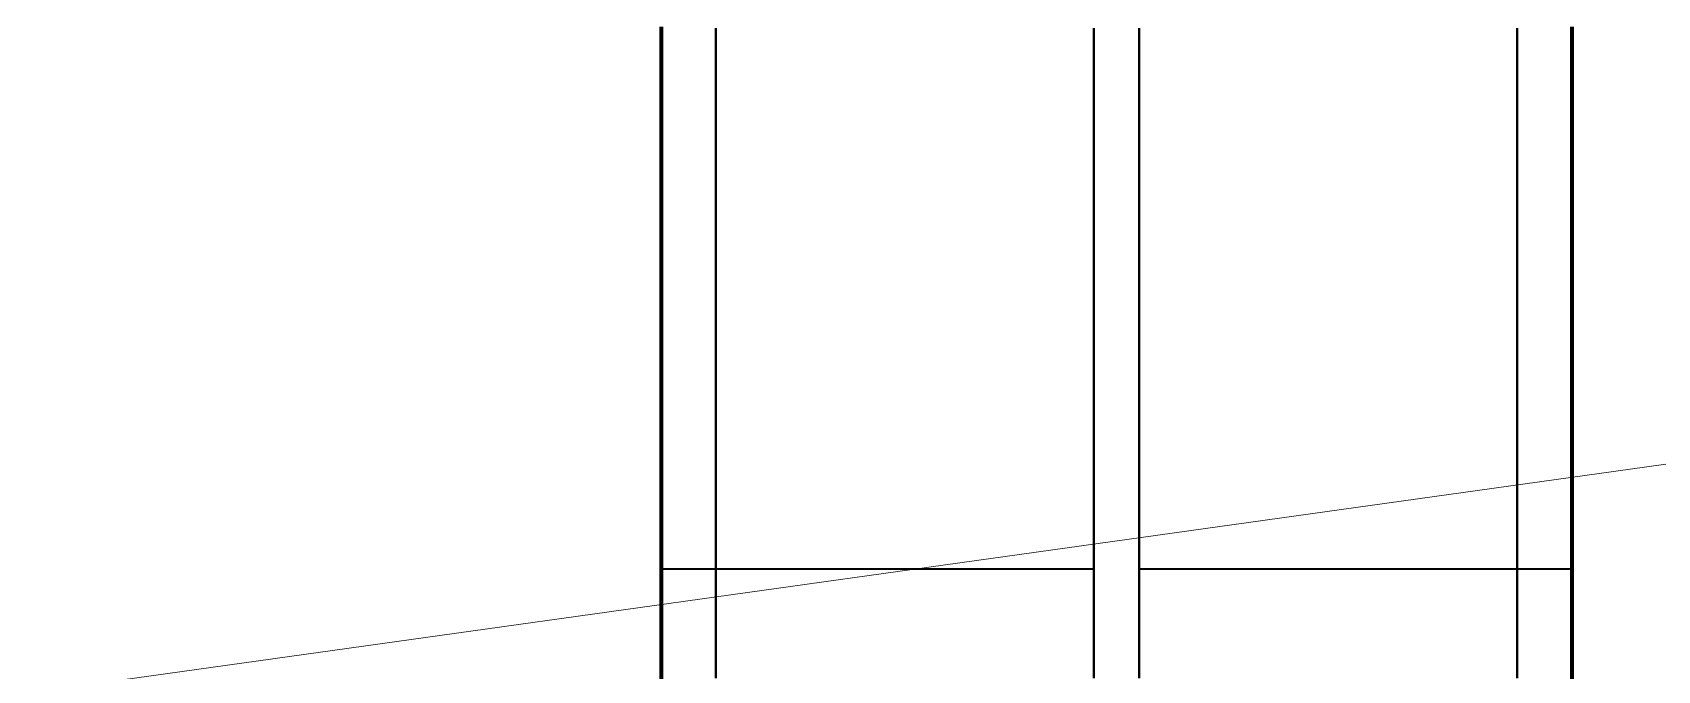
# Model space of a CAD drawing. Header units: millimetres. Extents: x 0 to 2208, y 0 to 420.
# Drawn here: x 104.63 to 113.55, y 160.86 to 164.36 of the extents above; entities that cross this region are included whole.
import ezdxf

# ---------------------------------------------------------------- set-up
doc = ezdxf.new("R2010")
doc.units = ezdxf.units.MM
doc.linetypes.add('IRAM-E-TRAZOS', pattern=[5, 4, -1])
for name, color, linetype, lineweight in [('01-VISIBLE', 7, 'CONTINUOUS', 70), ('02-OCULTA', 4, 'IRAM-E-TRAZOS', 35), ('08-FINA', 5, 'CONTINUOUS', 18)]:
    doc.layers.add(name, color=color, linetype=linetype, lineweight=lineweight)

msp = doc.modelspace()

# ---------------------------------------------------------------- linework, layer by layer
at = {"layer": '01-VISIBLE'}
for points in [[(108.0841, 164.3909), (108.0841, 164.3159), (108.0841, 164.2409), (108.0841, 164.1659), (108.0841, 164.0909), (108.0841, 164.0159), (108.0841, 163.9409), (108.0841, 163.8659), (108.0841, 163.7909), (108.0841, 163.7159), (108.0841, 163.6409), (108.0841, 163.5659), (108.0841, 163.4909), (108.0841, 163.4159), (108.0841, 163.3409), (108.0841, 163.2659), (108.0841, 163.1909), (108.0841, 163.1159), (108.0841, 163.0409), (108.0841, 162.9659), (108.0841, 162.8909), (108.0841, 162.8159), (108.0841, 162.7409), (108.0841, 162.6659), (108.0841, 162.5909), (108.0841, 162.5159), (108.0841, 162.4409), (108.0841, 162.3659), (108.0841, 162.2909), (108.0841, 162.2159), (108.0841, 162.1409), (108.0841, 162.0659), (108.0841, 161.9909), (108.0841, 161.9159), (108.0841, 161.8409), (108.0841, 161.7659), (108.0841, 161.6909), (108.0841, 161.6159), (108.0841, 161.5409), (108.0841, 161.4659), (108.0841, 161.3909), (108.0841, 161.3159), (108.0841, 161.2409), (108.0841, 161.1659), (108.0841, 161.0909), (108.0841, 161.0159), (108.0841, 160.9409), (108.0841, 160.8659), (108.0841, 160.7909)], [(113.0841, 164.3909), (113.0841, 164.3159), (113.0841, 164.2409), (113.0841, 164.1659), (113.0841, 164.0909), (113.0841, 164.0159), (113.0841, 163.9409), (113.0841, 163.8659), (113.0841, 163.7909), (113.0841, 163.7159), (113.0841, 163.6409), (113.0841, 163.5659), (113.0841, 163.4909), (113.0841, 163.4159), (113.0841, 163.3409), (113.0841, 163.2659), (113.0841, 163.1909), (113.0841, 163.1159), (113.0841, 163.0409), (113.0841, 162.9659), (113.0841, 162.8909), (113.0841, 162.8159), (113.0841, 162.7409), (113.0841, 162.6659), (113.0841, 162.5909), (113.0841, 162.5159), (113.0841, 162.4409), (113.0841, 162.3659), (113.0841, 162.2909), (113.0841, 162.2159), (113.0841, 162.1409), (113.0841, 162.0659), (113.0841, 161.9909), (113.0841, 161.9159), (113.0841, 161.8409), (113.0841, 161.7659), (113.0841, 161.6909), (113.0841, 161.6159), (113.0841, 161.5409), (113.0841, 161.4659), (113.0841, 161.3909), (113.0841, 161.3159), (113.0841, 161.2409), (113.0841, 161.1659), (113.0841, 161.0909), (113.0841, 161.0159), (113.0841, 160.9409), (113.0841, 160.8659), (113.0841, 160.7909)]]:
    msp.add_lwpolyline(points, dxfattribs=at)
at = {"layer": '02-OCULTA'}
for p, q in [((108.0841, 161.4184), (110.4591, 161.4184)), ((110.7091, 161.4184), (113.0841, 161.4184))]:
    msp.add_line(p, q, dxfattribs=at)
for points in [[(108.0841, 160.7909), (108.0841, 160.8659), (108.0841, 160.9409), (108.0841, 161.0159), (108.0841, 161.0909), (108.0841, 161.1659), (108.0841, 161.2409), (108.0841, 161.3159), (108.0841, 161.3909), (108.0841, 161.4659), (108.0841, 161.5409), (108.0841, 161.6159), (108.0841, 161.6909), (108.0841, 161.7659), (108.0841, 161.8409), (108.0841, 161.9159), (108.0841, 161.9909), (108.0841, 162.0659), (108.0841, 162.1409), (108.0841, 162.2159), (108.0841, 162.2909), (108.0841, 162.3659), (108.0841, 162.4409), (108.0841, 162.5159), (108.0841, 162.5909), (108.0841, 162.6659), (108.0841, 162.7409), (108.0841, 162.8159), (108.0841, 162.8909), (108.0841, 162.9659), (108.0841, 163.0409), (108.0841, 163.1159), (108.0841, 163.1909), (108.0841, 163.2659), (108.0841, 163.3409), (108.0841, 163.4159), (108.0841, 163.4909), (108.0841, 163.5659), (108.0841, 163.6409), (108.0841, 163.7159), (108.0841, 163.7909), (108.0841, 163.8659), (108.0841, 163.9409), (108.0841, 164.0159), (108.0841, 164.0909), (108.0841, 164.1659), (108.0841, 164.2409), (108.0841, 164.3159), (108.0841, 164.3909)], [(108.0841, 164.3819), (108.0841, 164.3279), (108.0841, 164.2739), (108.0841, 164.2199), (108.0841, 164.1659), (108.0841, 164.1119), (108.0841, 164.0579), (108.0841, 164.0039), (108.0841, 163.9499), (108.0841, 163.8959), (108.0841, 163.8419), (108.0841, 163.7879), (108.0841, 163.7339), (108.0841, 163.6799), (108.0841, 163.6259), (108.0841, 163.5719), (108.0841, 163.5179), (108.0841, 163.4639), (108.0841, 163.4099), (108.0841, 163.3559), (108.0841, 163.3019), (108.0841, 163.2479), (108.0841, 163.1939), (108.0841, 163.1399), (108.0841, 163.0859), (108.0841, 163.0319), (108.0841, 162.9779), (108.0841, 162.9239), (108.0841, 162.8699), (108.0841, 162.8159), (108.0841, 162.7619), (108.0841, 162.7079), (108.0841, 162.6539), (108.0841, 162.5999), (108.0841, 162.5459), (108.0841, 162.4919), (108.0841, 162.4379), (108.0841, 162.3839), (108.0841, 162.3299), (108.0841, 162.2759), (108.0841, 162.2219), (108.0841, 162.1679), (108.0841, 162.1139), (108.0841, 162.0599), (108.0841, 162.0059), (108.0841, 161.9519), (108.0841, 161.8979), (108.0841, 161.8439), (108.0841, 161.7899), (108.0841, 161.7359), (108.0841, 161.6819), (108.0841, 161.6279), (108.0841, 161.5739), (108.0841, 161.5199), (108.0841, 161.4659), (108.0841, 161.4119), (108.0841, 161.3579), (108.0841, 161.3039), (108.0841, 161.2499), (108.0841, 161.1959), (108.0841, 161.1419), (108.0841, 161.0879), (108.0841, 161.0339), (108.0841, 160.9799), (108.0841, 160.9259), (108.0841, 160.8719), (108.0841, 160.8179)], [(108.0841, 160.8179), (108.0841, 160.8719), (108.0841, 160.9259), (108.0841, 160.9799), (108.0841, 161.0339), (108.0841, 161.0879), (108.0841, 161.1419), (108.0841, 161.1959), (108.0841, 161.2499), (108.0841, 161.3039), (108.0841, 161.3579), (108.0841, 161.4119), (108.0841, 161.4659), (108.0841, 161.5199), (108.0841, 161.5739), (108.0841, 161.6279), (108.0841, 161.6819), (108.0841, 161.7359), (108.0841, 161.7899), (108.0841, 161.8439), (108.0841, 161.8979), (108.0841, 161.9519), (108.0841, 162.0059), (108.0841, 162.0599), (108.0841, 162.1139), (108.0841, 162.1679), (108.0841, 162.2219), (108.0841, 162.2759), (108.0841, 162.3299), (108.0841, 162.3839), (108.0841, 162.4379), (108.0841, 162.4919), (108.0841, 162.5459), (108.0841, 162.5999), (108.0841, 162.6539), (108.0841, 162.7079), (108.0841, 162.7619), (108.0841, 162.8159), (108.0841, 162.8699), (108.0841, 162.9239), (108.0841, 162.9779), (108.0841, 163.0319), (108.0841, 163.0859), (108.0841, 163.1399), (108.0841, 163.1939), (108.0841, 163.2479), (108.0841, 163.3019), (108.0841, 163.3559), (108.0841, 163.4099), (108.0841, 163.4639), (108.0841, 163.5179), (108.0841, 163.5719), (108.0841, 163.6259), (108.0841, 163.6799), (108.0841, 163.7339), (108.0841, 163.7879), (108.0841, 163.8419), (108.0841, 163.8959), (108.0841, 163.9499), (108.0841, 164.0039), (108.0841, 164.0579), (108.0841, 164.1119), (108.0841, 164.1659), (108.0841, 164.2199), (108.0841, 164.2739), (108.0841, 164.3279), (108.0841, 164.3819)], [(108.3841, 164.3839), (108.3841, 164.3309), (108.3841, 164.2779), (108.3841, 164.2249), (108.3841, 164.1719), (108.3841, 164.1189), (108.3841, 164.0659), (108.3841, 164.0129), (108.3841, 163.9599), (108.3841, 163.9069), (108.3841, 163.8539), (108.3841, 163.8009), (108.3841, 163.7479), (108.3841, 163.6949), (108.3841, 163.6419), (108.3841, 163.5889), (108.3841, 163.5359), (108.3841, 163.4829), (108.3841, 163.4299), (108.3841, 163.3769), (108.3841, 163.3239), (108.3841, 163.2709), (108.3841, 163.2179), (108.3841, 163.1649), (108.3841, 163.1119), (108.3841, 163.0589), (108.3841, 163.0059), (108.3841, 162.9529), (108.3841, 162.8999), (108.3841, 162.8469), (108.3841, 162.7939), (108.3841, 162.7409), (108.3841, 162.6879), (108.3841, 162.6349), (108.3841, 162.5819), (108.3841, 162.5289), (108.3841, 162.4759), (108.3841, 162.4229), (108.3841, 162.3699), (108.3841, 162.3169), (108.3841, 162.2639), (108.3841, 162.2109), (108.3841, 162.1579), (108.3841, 162.1049), (108.3841, 162.0519), (108.3841, 161.9989), (108.3841, 161.9459), (108.3841, 161.8929), (108.3841, 161.8399), (108.3841, 161.7869), (108.3841, 161.7339), (108.3841, 161.6809), (108.3841, 161.6279), (108.3841, 161.5749), (108.3841, 161.5219), (108.3841, 161.4689), (108.3841, 161.4159), (108.3841, 161.3629), (108.3841, 161.3099), (108.3841, 161.2569), (108.3841, 161.2039), (108.3841, 161.1509), (108.3841, 161.0979), (108.3841, 161.0449), (108.3841, 160.9919), (108.3841, 160.9389), (108.3841, 160.8859), (108.3841, 160.8329)], [(108.3841, 160.8329), (108.3841, 160.8859), (108.3841, 160.9389), (108.3841, 160.9919), (108.3841, 161.0449), (108.3841, 161.0979), (108.3841, 161.1509), (108.3841, 161.2039), (108.3841, 161.2569), (108.3841, 161.3099), (108.3841, 161.3629), (108.3841, 161.4159), (108.3841, 161.4689), (108.3841, 161.5219), (108.3841, 161.5749), (108.3841, 161.6279), (108.3841, 161.6809), (108.3841, 161.7339), (108.3841, 161.7869), (108.3841, 161.8399), (108.3841, 161.8929), (108.3841, 161.9459), (108.3841, 161.9989), (108.3841, 162.0519), (108.3841, 162.1049), (108.3841, 162.1579), (108.3841, 162.2109), (108.3841, 162.2639), (108.3841, 162.3169), (108.3841, 162.3699), (108.3841, 162.4229), (108.3841, 162.4759), (108.3841, 162.5289), (108.3841, 162.5819), (108.3841, 162.6349), (108.3841, 162.6879), (108.3841, 162.7409), (108.3841, 162.7939), (108.3841, 162.8469), (108.3841, 162.8999), (108.3841, 162.9529), (108.3841, 163.0059), (108.3841, 163.0589), (108.3841, 163.1119), (108.3841, 163.1649), (108.3841, 163.2179), (108.3841, 163.2709), (108.3841, 163.3239), (108.3841, 163.3769), (108.3841, 163.4299), (108.3841, 163.4829), (108.3841, 163.5359), (108.3841, 163.5889), (108.3841, 163.6419), (108.3841, 163.6949), (108.3841, 163.7479), (108.3841, 163.8009), (108.3841, 163.8539), (108.3841, 163.9069), (108.3841, 163.9599), (108.3841, 164.0129), (108.3841, 164.0659), (108.3841, 164.1189), (108.3841, 164.1719), (108.3841, 164.2249), (108.3841, 164.2779), (108.3841, 164.3309), (108.3841, 164.3839)], [(108.3841, 164.3819), (108.3841, 164.3279), (108.3841, 164.2739), (108.3841, 164.2199), (108.3841, 164.1659), (108.3841, 164.1119), (108.3841, 164.0579), (108.3841, 164.0039), (108.3841, 163.9499), (108.3841, 163.8959), (108.3841, 163.8419), (108.3841, 163.7879), (108.3841, 163.7339), (108.3841, 163.6799), (108.3841, 163.6259), (108.3841, 163.5719), (108.3841, 163.5179), (108.3841, 163.4639), (108.3841, 163.4099), (108.3841, 163.3559), (108.3841, 163.3019), (108.3841, 163.2479), (108.3841, 163.1939), (108.3841, 163.1399), (108.3841, 163.0859), (108.3841, 163.0319), (108.3841, 162.9779), (108.3841, 162.9239), (108.3841, 162.8699), (108.3841, 162.8159), (108.3841, 162.7619), (108.3841, 162.7079), (108.3841, 162.6539), (108.3841, 162.5999), (108.3841, 162.5459), (108.3841, 162.4919), (108.3841, 162.4379), (108.3841, 162.3839), (108.3841, 162.3299), (108.3841, 162.2759), (108.3841, 162.2219), (108.3841, 162.1679), (108.3841, 162.1139), (108.3841, 162.0599), (108.3841, 162.0059), (108.3841, 161.9519), (108.3841, 161.8979), (108.3841, 161.8439), (108.3841, 161.7899), (108.3841, 161.7359), (108.3841, 161.6819), (108.3841, 161.6279), (108.3841, 161.5739), (108.3841, 161.5199), (108.3841, 161.4659), (108.3841, 161.4119), (108.3841, 161.3579), (108.3841, 161.3039), (108.3841, 161.2499), (108.3841, 161.1959), (108.3841, 161.1419), (108.3841, 161.0879), (108.3841, 161.0339), (108.3841, 160.9799), (108.3841, 160.9259), (108.3841, 160.8719), (108.3841, 160.8179)], [(108.3841, 160.8179), (108.3841, 160.8719), (108.3841, 160.9259), (108.3841, 160.9799), (108.3841, 161.0339), (108.3841, 161.0879), (108.3841, 161.1419), (108.3841, 161.1959), (108.3841, 161.2499), (108.3841, 161.3039), (108.3841, 161.3579), (108.3841, 161.4119), (108.3841, 161.4659), (108.3841, 161.5199), (108.3841, 161.5739), (108.3841, 161.6279), (108.3841, 161.6819), (108.3841, 161.7359), (108.3841, 161.7899), (108.3841, 161.8439), (108.3841, 161.8979), (108.3841, 161.9519), (108.3841, 162.0059), (108.3841, 162.0599), (108.3841, 162.1139), (108.3841, 162.1679), (108.3841, 162.2219), (108.3841, 162.2759), (108.3841, 162.3299), (108.3841, 162.3839), (108.3841, 162.4379), (108.3841, 162.4919), (108.3841, 162.5459), (108.3841, 162.5999), (108.3841, 162.6539), (108.3841, 162.7079), (108.3841, 162.7619), (108.3841, 162.8159), (108.3841, 162.8699), (108.3841, 162.9239), (108.3841, 162.9779), (108.3841, 163.0319), (108.3841, 163.0859), (108.3841, 163.1399), (108.3841, 163.1939), (108.3841, 163.2479), (108.3841, 163.3019), (108.3841, 163.3559), (108.3841, 163.4099), (108.3841, 163.4639), (108.3841, 163.5179), (108.3841, 163.5719), (108.3841, 163.6259), (108.3841, 163.6799), (108.3841, 163.7339), (108.3841, 163.7879), (108.3841, 163.8419), (108.3841, 163.8959), (108.3841, 163.9499), (108.3841, 164.0039), (108.3841, 164.0579), (108.3841, 164.1119), (108.3841, 164.1659), (108.3841, 164.2199), (108.3841, 164.2739), (108.3841, 164.3279), (108.3841, 164.3819)], [(110.4591, 164.3839), (110.4591, 164.3309), (110.4591, 164.2779), (110.4591, 164.2249), (110.4591, 164.1719), (110.4591, 164.1189), (110.4591, 164.0659), (110.4591, 164.0129), (110.4591, 163.9599), (110.4591, 163.9069), (110.4591, 163.8539), (110.4591, 163.8009), (110.4591, 163.7479), (110.4591, 163.6949), (110.4591, 163.6419), (110.4591, 163.5889), (110.4591, 163.5359), (110.4591, 163.4829), (110.4591, 163.4299), (110.4591, 163.3769), (110.4591, 163.3239), (110.4591, 163.2709), (110.4591, 163.2179), (110.4591, 163.1649), (110.4591, 163.1119), (110.4591, 163.0589), (110.4591, 163.0059), (110.4591, 162.9529), (110.4591, 162.8999), (110.4591, 162.8469), (110.4591, 162.7939), (110.4591, 162.7409), (110.4591, 162.6879), (110.4591, 162.6349), (110.4591, 162.5819), (110.4591, 162.5289), (110.4591, 162.4759), (110.4591, 162.4229), (110.4591, 162.3699), (110.4591, 162.3169), (110.4591, 162.2639), (110.4591, 162.2109), (110.4591, 162.1579), (110.4591, 162.1049), (110.4591, 162.0519), (110.4591, 161.9989), (110.4591, 161.9459), (110.4591, 161.8929), (110.4591, 161.8399), (110.4591, 161.7869), (110.4591, 161.7339), (110.4591, 161.6809), (110.4591, 161.6279), (110.4591, 161.5749), (110.4591, 161.5219), (110.4591, 161.4689), (110.4591, 161.4159), (110.4591, 161.3629), (110.4591, 161.3099), (110.4591, 161.2569), (110.4591, 161.2039), (110.4591, 161.1509), (110.4591, 161.0979), (110.4591, 161.0449), (110.4591, 160.9919), (110.4591, 160.9389), (110.4591, 160.8859), (110.4591, 160.8329)], [(110.4591, 160.8329), (110.4591, 160.8859), (110.4591, 160.9389), (110.4591, 160.9919), (110.4591, 161.0449), (110.4591, 161.0979), (110.4591, 161.1509), (110.4591, 161.2039), (110.4591, 161.2569), (110.4591, 161.3099), (110.4591, 161.3629), (110.4591, 161.4159), (110.4591, 161.4689), (110.4591, 161.5219), (110.4591, 161.5749), (110.4591, 161.6279), (110.4591, 161.6809), (110.4591, 161.7339), (110.4591, 161.7869), (110.4591, 161.8399), (110.4591, 161.8929), (110.4591, 161.9459), (110.4591, 161.9989), (110.4591, 162.0519), (110.4591, 162.1049), (110.4591, 162.1579), (110.4591, 162.2109), (110.4591, 162.2639), (110.4591, 162.3169), (110.4591, 162.3699), (110.4591, 162.4229), (110.4591, 162.4759), (110.4591, 162.5289), (110.4591, 162.5819), (110.4591, 162.6349), (110.4591, 162.6879), (110.4591, 162.7409), (110.4591, 162.7939), (110.4591, 162.8469), (110.4591, 162.8999), (110.4591, 162.9529), (110.4591, 163.0059), (110.4591, 163.0589), (110.4591, 163.1119), (110.4591, 163.1649), (110.4591, 163.2179), (110.4591, 163.2709), (110.4591, 163.3239), (110.4591, 163.3769), (110.4591, 163.4299), (110.4591, 163.4829), (110.4591, 163.5359), (110.4591, 163.5889), (110.4591, 163.6419), (110.4591, 163.6949), (110.4591, 163.7479), (110.4591, 163.8009), (110.4591, 163.8539), (110.4591, 163.9069), (110.4591, 163.9599), (110.4591, 164.0129), (110.4591, 164.0659), (110.4591, 164.1189), (110.4591, 164.1719), (110.4591, 164.2249), (110.4591, 164.2779), (110.4591, 164.3309), (110.4591, 164.3839)], [(110.7091, 164.3839), (110.7091, 164.3309), (110.7091, 164.2779), (110.7091, 164.2249), (110.7091, 164.1719), (110.7091, 164.1189), (110.7091, 164.0659), (110.7091, 164.0129), (110.7091, 163.9599), (110.7091, 163.9069), (110.7091, 163.8539), (110.7091, 163.8009), (110.7091, 163.7479), (110.7091, 163.6949), (110.7091, 163.6419), (110.7091, 163.5889), (110.7091, 163.5359), (110.7091, 163.4829), (110.7091, 163.4299), (110.7091, 163.3769), (110.7091, 163.3239), (110.7091, 163.2709), (110.7091, 163.2179), (110.7091, 163.1649), (110.7091, 163.1119), (110.7091, 163.0589), (110.7091, 163.0059), (110.7091, 162.9529), (110.7091, 162.8999), (110.7091, 162.8469), (110.7091, 162.7939), (110.7091, 162.7409), (110.7091, 162.6879), (110.7091, 162.6349), (110.7091, 162.5819), (110.7091, 162.5289), (110.7091, 162.4759), (110.7091, 162.4229), (110.7091, 162.3699), (110.7091, 162.3169), (110.7091, 162.2639), (110.7091, 162.2109), (110.7091, 162.1579), (110.7091, 162.1049), (110.7091, 162.0519), (110.7091, 161.9989), (110.7091, 161.9459), (110.7091, 161.8929), (110.7091, 161.8399), (110.7091, 161.7869), (110.7091, 161.7339), (110.7091, 161.6809), (110.7091, 161.6279), (110.7091, 161.5749), (110.7091, 161.5219), (110.7091, 161.4689), (110.7091, 161.4159), (110.7091, 161.3629), (110.7091, 161.3099), (110.7091, 161.2569), (110.7091, 161.2039), (110.7091, 161.1509), (110.7091, 161.0979), (110.7091, 161.0449), (110.7091, 160.9919), (110.7091, 160.9389), (110.7091, 160.8859), (110.7091, 160.8329)], [(110.7091, 160.8329), (110.7091, 160.8859), (110.7091, 160.9389), (110.7091, 160.9919), (110.7091, 161.0449), (110.7091, 161.0979), (110.7091, 161.1509), (110.7091, 161.2039), (110.7091, 161.2569), (110.7091, 161.3099), (110.7091, 161.3629), (110.7091, 161.4159), (110.7091, 161.4689), (110.7091, 161.5219), (110.7091, 161.5749), (110.7091, 161.6279), (110.7091, 161.6809), (110.7091, 161.7339), (110.7091, 161.7869), (110.7091, 161.8399), (110.7091, 161.8929), (110.7091, 161.9459), (110.7091, 161.9989), (110.7091, 162.0519), (110.7091, 162.1049), (110.7091, 162.1579), (110.7091, 162.2109), (110.7091, 162.2639), (110.7091, 162.3169), (110.7091, 162.3699), (110.7091, 162.4229), (110.7091, 162.4759), (110.7091, 162.5289), (110.7091, 162.5819), (110.7091, 162.6349), (110.7091, 162.6879), (110.7091, 162.7409), (110.7091, 162.7939), (110.7091, 162.8469), (110.7091, 162.8999), (110.7091, 162.9529), (110.7091, 163.0059), (110.7091, 163.0589), (110.7091, 163.1119), (110.7091, 163.1649), (110.7091, 163.2179), (110.7091, 163.2709), (110.7091, 163.3239), (110.7091, 163.3769), (110.7091, 163.4299), (110.7091, 163.4829), (110.7091, 163.5359), (110.7091, 163.5889), (110.7091, 163.6419), (110.7091, 163.6949), (110.7091, 163.7479), (110.7091, 163.8009), (110.7091, 163.8539), (110.7091, 163.9069), (110.7091, 163.9599), (110.7091, 164.0129), (110.7091, 164.0659), (110.7091, 164.1189), (110.7091, 164.1719), (110.7091, 164.2249), (110.7091, 164.2779), (110.7091, 164.3309), (110.7091, 164.3839)], [(112.7841, 164.3839), (112.7841, 164.3309), (112.7841, 164.2779), (112.7841, 164.2249), (112.7841, 164.1719), (112.7841, 164.1189), (112.7841, 164.0659), (112.7841, 164.0129), (112.7841, 163.9599), (112.7841, 163.9069), (112.7841, 163.8539), (112.7841, 163.8009), (112.7841, 163.7479), (112.7841, 163.6949), (112.7841, 163.6419), (112.7841, 163.5889), (112.7841, 163.5359), (112.7841, 163.4829), (112.7841, 163.4299), (112.7841, 163.3769), (112.7841, 163.3239), (112.7841, 163.2709), (112.7841, 163.2179), (112.7841, 163.1649), (112.7841, 163.1119), (112.7841, 163.0589), (112.7841, 163.0059), (112.7841, 162.9529), (112.7841, 162.8999), (112.7841, 162.8469), (112.7841, 162.7939), (112.7841, 162.7409), (112.7841, 162.6879), (112.7841, 162.6349), (112.7841, 162.5819), (112.7841, 162.5289), (112.7841, 162.4759), (112.7841, 162.4229), (112.7841, 162.3699), (112.7841, 162.3169), (112.7841, 162.2639), (112.7841, 162.2109), (112.7841, 162.1579), (112.7841, 162.1049), (112.7841, 162.0519), (112.7841, 161.9989), (112.7841, 161.9459), (112.7841, 161.8929), (112.7841, 161.8399), (112.7841, 161.7869), (112.7841, 161.7339), (112.7841, 161.6809), (112.7841, 161.6279), (112.7841, 161.5749), (112.7841, 161.5219), (112.7841, 161.4689), (112.7841, 161.4159), (112.7841, 161.3629), (112.7841, 161.3099), (112.7841, 161.2569), (112.7841, 161.2039), (112.7841, 161.1509), (112.7841, 161.0979), (112.7841, 161.0449), (112.7841, 160.9919), (112.7841, 160.9389), (112.7841, 160.8859), (112.7841, 160.8329)], [(112.7841, 160.8329), (112.7841, 160.8859), (112.7841, 160.9389), (112.7841, 160.9919), (112.7841, 161.0449), (112.7841, 161.0979), (112.7841, 161.1509), (112.7841, 161.2039), (112.7841, 161.2569), (112.7841, 161.3099), (112.7841, 161.3629), (112.7841, 161.4159), (112.7841, 161.4689), (112.7841, 161.5219), (112.7841, 161.5749), (112.7841, 161.6279), (112.7841, 161.6809), (112.7841, 161.7339), (112.7841, 161.7869), (112.7841, 161.8399), (112.7841, 161.8929), (112.7841, 161.9459), (112.7841, 161.9989), (112.7841, 162.0519), (112.7841, 162.1049), (112.7841, 162.1579), (112.7841, 162.2109), (112.7841, 162.2639), (112.7841, 162.3169), (112.7841, 162.3699), (112.7841, 162.4229), (112.7841, 162.4759), (112.7841, 162.5289), (112.7841, 162.5819), (112.7841, 162.6349), (112.7841, 162.6879), (112.7841, 162.7409), (112.7841, 162.7939), (112.7841, 162.8469), (112.7841, 162.8999), (112.7841, 162.9529), (112.7841, 163.0059), (112.7841, 163.0589), (112.7841, 163.1119), (112.7841, 163.1649), (112.7841, 163.2179), (112.7841, 163.2709), (112.7841, 163.3239), (112.7841, 163.3769), (112.7841, 163.4299), (112.7841, 163.4829), (112.7841, 163.5359), (112.7841, 163.5889), (112.7841, 163.6419), (112.7841, 163.6949), (112.7841, 163.7479), (112.7841, 163.8009), (112.7841, 163.8539), (112.7841, 163.9069), (112.7841, 163.9599), (112.7841, 164.0129), (112.7841, 164.0659), (112.7841, 164.1189), (112.7841, 164.1719), (112.7841, 164.2249), (112.7841, 164.2779), (112.7841, 164.3309), (112.7841, 164.3839)], [(112.7841, 164.3819), (112.7841, 164.3279), (112.7841, 164.2739), (112.7841, 164.2199), (112.7841, 164.1659), (112.7841, 164.1119), (112.7841, 164.0579), (112.7841, 164.0039), (112.7841, 163.9499), (112.7841, 163.8959), (112.7841, 163.8419), (112.7841, 163.7879), (112.7841, 163.7339), (112.7841, 163.6799), (112.7841, 163.6259), (112.7841, 163.5719), (112.7841, 163.5179), (112.7841, 163.4639), (112.7841, 163.4099), (112.7841, 163.3559), (112.7841, 163.3019), (112.7841, 163.2479), (112.7841, 163.1939), (112.7841, 163.1399), (112.7841, 163.0859), (112.7841, 163.0319), (112.7841, 162.9779), (112.7841, 162.9239), (112.7841, 162.8699), (112.7841, 162.8159), (112.7841, 162.7619), (112.7841, 162.7079), (112.7841, 162.6539), (112.7841, 162.5999), (112.7841, 162.5459), (112.7841, 162.4919), (112.7841, 162.4379), (112.7841, 162.3839), (112.7841, 162.3299), (112.7841, 162.2759), (112.7841, 162.2219), (112.7841, 162.1679), (112.7841, 162.1139), (112.7841, 162.0599), (112.7841, 162.0059), (112.7841, 161.9519), (112.7841, 161.8979), (112.7841, 161.8439), (112.7841, 161.7899), (112.7841, 161.7359), (112.7841, 161.6819), (112.7841, 161.6279), (112.7841, 161.5739), (112.7841, 161.5199), (112.7841, 161.4659), (112.7841, 161.4119), (112.7841, 161.3579), (112.7841, 161.3039), (112.7841, 161.2499), (112.7841, 161.1959), (112.7841, 161.1419), (112.7841, 161.0879), (112.7841, 161.0339), (112.7841, 160.9799), (112.7841, 160.9259), (112.7841, 160.8719), (112.7841, 160.8179)], [(112.7841, 160.8179), (112.7841, 160.8719), (112.7841, 160.9259), (112.7841, 160.9799), (112.7841, 161.0339), (112.7841, 161.0879), (112.7841, 161.1419), (112.7841, 161.1959), (112.7841, 161.2499), (112.7841, 161.3039), (112.7841, 161.3579), (112.7841, 161.4119), (112.7841, 161.4659), (112.7841, 161.5199), (112.7841, 161.5739), (112.7841, 161.6279), (112.7841, 161.6819), (112.7841, 161.7359), (112.7841, 161.7899), (112.7841, 161.8439), (112.7841, 161.8979), (112.7841, 161.9519), (112.7841, 162.0059), (112.7841, 162.0599), (112.7841, 162.1139), (112.7841, 162.1679), (112.7841, 162.2219), (112.7841, 162.2759), (112.7841, 162.3299), (112.7841, 162.3839), (112.7841, 162.4379), (112.7841, 162.4919), (112.7841, 162.5459), (112.7841, 162.5999), (112.7841, 162.6539), (112.7841, 162.7079), (112.7841, 162.7619), (112.7841, 162.8159), (112.7841, 162.8699), (112.7841, 162.9239), (112.7841, 162.9779), (112.7841, 163.0319), (112.7841, 163.0859), (112.7841, 163.1399), (112.7841, 163.1939), (112.7841, 163.2479), (112.7841, 163.3019), (112.7841, 163.3559), (112.7841, 163.4099), (112.7841, 163.4639), (112.7841, 163.5179), (112.7841, 163.5719), (112.7841, 163.6259), (112.7841, 163.6799), (112.7841, 163.7339), (112.7841, 163.7879), (112.7841, 163.8419), (112.7841, 163.8959), (112.7841, 163.9499), (112.7841, 164.0039), (112.7841, 164.0579), (112.7841, 164.1119), (112.7841, 164.1659), (112.7841, 164.2199), (112.7841, 164.2739), (112.7841, 164.3279), (112.7841, 164.3819)], [(113.0841, 160.7909), (113.0841, 160.8659), (113.0841, 160.9409), (113.0841, 161.0159), (113.0841, 161.0909), (113.0841, 161.1659), (113.0841, 161.2409), (113.0841, 161.3159), (113.0841, 161.3909), (113.0841, 161.4659), (113.0841, 161.5409), (113.0841, 161.6159), (113.0841, 161.6909), (113.0841, 161.7659), (113.0841, 161.8409), (113.0841, 161.9159), (113.0841, 161.9909), (113.0841, 162.0659), (113.0841, 162.1409), (113.0841, 162.2159), (113.0841, 162.2909), (113.0841, 162.3659), (113.0841, 162.4409), (113.0841, 162.5159), (113.0841, 162.5909), (113.0841, 162.6659), (113.0841, 162.7409), (113.0841, 162.8159), (113.0841, 162.8909), (113.0841, 162.9659), (113.0841, 163.0409), (113.0841, 163.1159), (113.0841, 163.1909), (113.0841, 163.2659), (113.0841, 163.3409), (113.0841, 163.4159), (113.0841, 163.4909), (113.0841, 163.5659), (113.0841, 163.6409), (113.0841, 163.7159), (113.0841, 163.7909), (113.0841, 163.8659), (113.0841, 163.9409), (113.0841, 164.0159), (113.0841, 164.0909), (113.0841, 164.1659), (113.0841, 164.2409), (113.0841, 164.3159), (113.0841, 164.3909)], [(113.0841, 164.3819), (113.0841, 164.3279), (113.0841, 164.2739), (113.0841, 164.2199), (113.0841, 164.1659), (113.0841, 164.1119), (113.0841, 164.0579), (113.0841, 164.0039), (113.0841, 163.9499), (113.0841, 163.8959), (113.0841, 163.8419), (113.0841, 163.7879), (113.0841, 163.7339), (113.0841, 163.6799), (113.0841, 163.6259), (113.0841, 163.5719), (113.0841, 163.5179), (113.0841, 163.4639), (113.0841, 163.4099), (113.0841, 163.3559), (113.0841, 163.3019), (113.0841, 163.2479), (113.0841, 163.1939), (113.0841, 163.1399), (113.0841, 163.0859), (113.0841, 163.0319), (113.0841, 162.9779), (113.0841, 162.9239), (113.0841, 162.8699), (113.0841, 162.8159), (113.0841, 162.7619), (113.0841, 162.7079), (113.0841, 162.6539), (113.0841, 162.5999), (113.0841, 162.5459), (113.0841, 162.4919), (113.0841, 162.4379), (113.0841, 162.3839), (113.0841, 162.3299), (113.0841, 162.2759), (113.0841, 162.2219), (113.0841, 162.1679), (113.0841, 162.1139), (113.0841, 162.0599), (113.0841, 162.0059), (113.0841, 161.9519), (113.0841, 161.8979), (113.0841, 161.8439), (113.0841, 161.7899), (113.0841, 161.7359), (113.0841, 161.6819), (113.0841, 161.6279), (113.0841, 161.5739), (113.0841, 161.5199), (113.0841, 161.4659), (113.0841, 161.4119), (113.0841, 161.3579), (113.0841, 161.3039), (113.0841, 161.2499), (113.0841, 161.1959), (113.0841, 161.1419), (113.0841, 161.0879), (113.0841, 161.0339), (113.0841, 160.9799), (113.0841, 160.9259), (113.0841, 160.8719), (113.0841, 160.8179)], [(113.0841, 160.8179), (113.0841, 160.8719), (113.0841, 160.9259), (113.0841, 160.9799), (113.0841, 161.0339), (113.0841, 161.0879), (113.0841, 161.1419), (113.0841, 161.1959), (113.0841, 161.2499), (113.0841, 161.3039), (113.0841, 161.3579), (113.0841, 161.4119), (113.0841, 161.4659), (113.0841, 161.5199), (113.0841, 161.5739), (113.0841, 161.6279), (113.0841, 161.6819), (113.0841, 161.7359), (113.0841, 161.7899), (113.0841, 161.8439), (113.0841, 161.8979), (113.0841, 161.9519), (113.0841, 162.0059), (113.0841, 162.0599), (113.0841, 162.1139), (113.0841, 162.1679), (113.0841, 162.2219), (113.0841, 162.2759), (113.0841, 162.3299), (113.0841, 162.3839), (113.0841, 162.4379), (113.0841, 162.4919), (113.0841, 162.5459), (113.0841, 162.5999), (113.0841, 162.6539), (113.0841, 162.7079), (113.0841, 162.7619), (113.0841, 162.8159), (113.0841, 162.8699), (113.0841, 162.9239), (113.0841, 162.9779), (113.0841, 163.0319), (113.0841, 163.0859), (113.0841, 163.1399), (113.0841, 163.1939), (113.0841, 163.2479), (113.0841, 163.3019), (113.0841, 163.3559), (113.0841, 163.4099), (113.0841, 163.4639), (113.0841, 163.5179), (113.0841, 163.5719), (113.0841, 163.6259), (113.0841, 163.6799), (113.0841, 163.7339), (113.0841, 163.7879), (113.0841, 163.8419), (113.0841, 163.8959), (113.0841, 163.9499), (113.0841, 164.0039), (113.0841, 164.0579), (113.0841, 164.1119), (113.0841, 164.1659), (113.0841, 164.2199), (113.0841, 164.2739), (113.0841, 164.3279), (113.0841, 164.3819)], [(108.0841, 161.4184), (108.0841, 161.3684), (108.0841, 161.3183), (108.0841, 161.2683), (108.0841, 161.2182), (108.0841, 161.1682), (108.0841, 161.1182), (108.0841, 161.0681), (108.0841, 161.0181), (108.0841, 160.968), (108.0841, 160.918), (108.0841, 160.8679), (108.0841, 160.8179)], [(108.0841, 160.8179), (108.0841, 160.8679), (108.0841, 160.918), (108.0841, 160.968), (108.0841, 161.0181), (108.0841, 161.0681), (108.0841, 161.1182), (108.0841, 161.1682), (108.0841, 161.2182), (108.0841, 161.2683), (108.0841, 161.3183), (108.0841, 161.3684), (108.0841, 161.4184)], [(110.4591, 161.4184), (110.4591, 161.3684), (110.4591, 161.3183), (110.4591, 161.2683), (110.4591, 161.2182), (110.4591, 161.1682), (110.4591, 161.1182), (110.4591, 161.0681), (110.4591, 161.0181), (110.4591, 160.968), (110.4591, 160.918), (110.4591, 160.8679), (110.4591, 160.8179)], [(110.4591, 160.8179), (110.4591, 160.8679), (110.4591, 160.918), (110.4591, 160.968), (110.4591, 161.0181), (110.4591, 161.0681), (110.4591, 161.1182), (110.4591, 161.1682), (110.4591, 161.2182), (110.4591, 161.2683), (110.4591, 161.3183), (110.4591, 161.3684), (110.4591, 161.4184)], [(110.7091, 161.4184), (110.7091, 161.3684), (110.7091, 161.3183), (110.7091, 161.2683), (110.7091, 161.2182), (110.7091, 161.1682), (110.7091, 161.1182), (110.7091, 161.0681), (110.7091, 161.0181), (110.7091, 160.968), (110.7091, 160.918), (110.7091, 160.8679), (110.7091, 160.8179)], [(110.7091, 160.8179), (110.7091, 160.8679), (110.7091, 160.918), (110.7091, 160.968), (110.7091, 161.0181), (110.7091, 161.0681), (110.7091, 161.1182), (110.7091, 161.1682), (110.7091, 161.2182), (110.7091, 161.2683), (110.7091, 161.3183), (110.7091, 161.3684), (110.7091, 161.4184)], [(113.0841, 161.4184), (113.0841, 161.3684), (113.0841, 161.3183), (113.0841, 161.2683), (113.0841, 161.2182), (113.0841, 161.1682), (113.0841, 161.1182), (113.0841, 161.0681), (113.0841, 161.0181), (113.0841, 160.968), (113.0841, 160.918), (113.0841, 160.8679), (113.0841, 160.8179)], [(113.0841, 160.8179), (113.0841, 160.8679), (113.0841, 160.918), (113.0841, 160.968), (113.0841, 161.0181), (113.0841, 161.0681), (113.0841, 161.1182), (113.0841, 161.1682), (113.0841, 161.2182), (113.0841, 161.2683), (113.0841, 161.3183), (113.0841, 161.3684), (113.0841, 161.4184)]]:
    msp.add_lwpolyline(points, dxfattribs=at)
at = {"layer": '08-FINA'}
msp.add_line((129.5224, 164.2132), (90.4841, 158.7659), dxfattribs=at)

doc.saveas('drawing.dxf')
